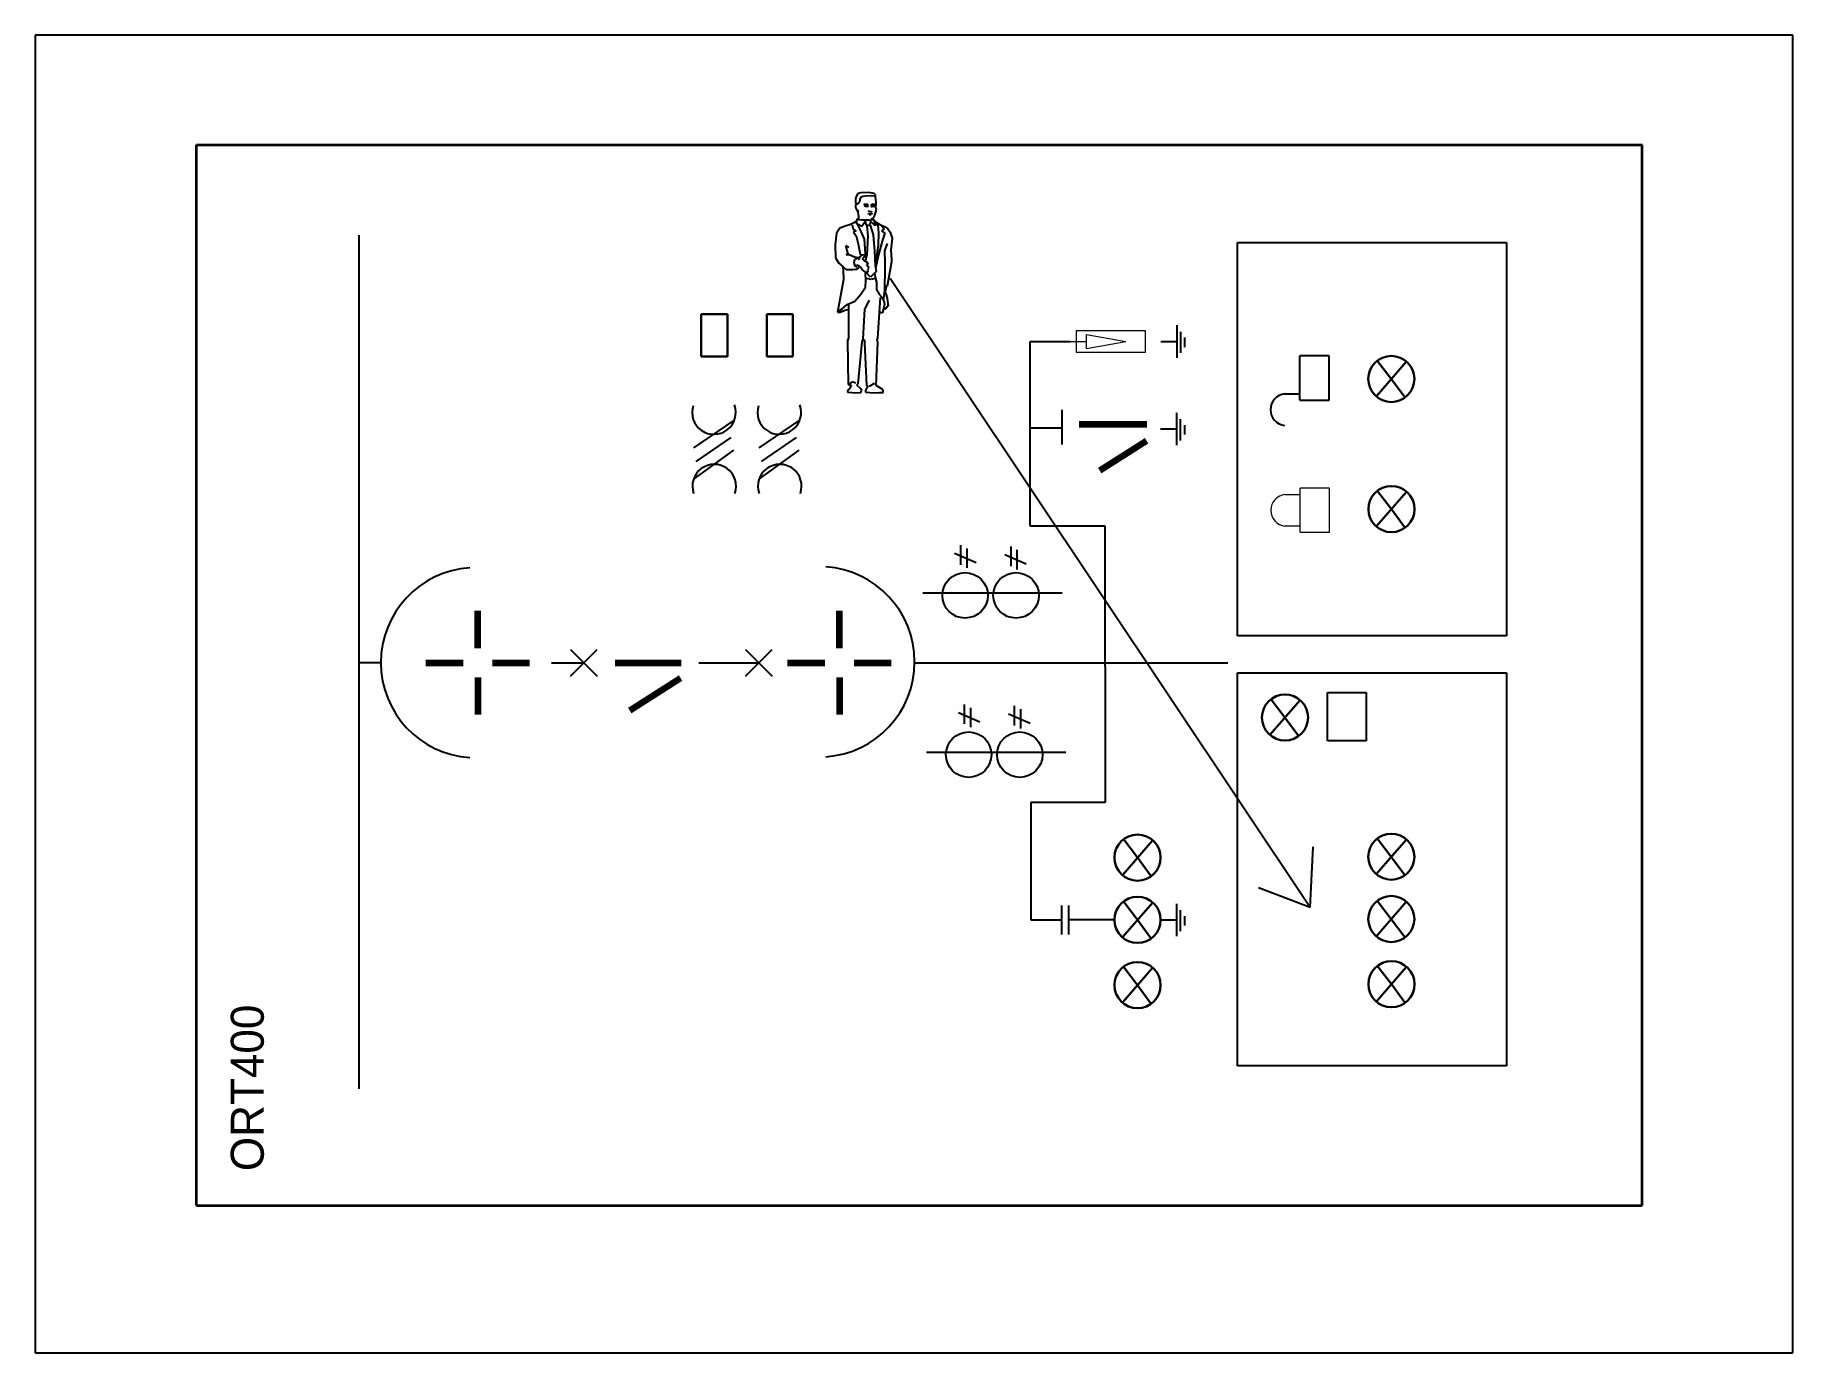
# Model space of a CAD drawing. Header units: millimetres. Extents: x 0 to 1600, y 0 to 1200.
import ezdxf

# ---------------------------------------------------------------- set-up
doc = ezdxf.new("R2010")
doc.units = ezdxf.units.MM
doc.layers.add('6-家具-143', color=143, linetype='Continuous')
doc.layers.add('TOPOVERLAY', color=2, linetype='Continuous')

msp = doc.modelspace()

# ---------------------------------------------------------------- linework, layer by layer
for p, q in [((1600, 1200), (0, 1200)), ((0, 1200), (0, 0)), ((1600, 0), (1600, 1200)), ((1160.6, 405.6), (778.4, 978.3)), ((1160.6, 405.6), (1163.3, 460.9)), ((1160.6, 405.6), (1113.6, 423.6)), ((0, 0), (1600, 0))]:
    msp.add_line(p, q)
at = {"color": 5, "lineweight": 35}
for p, q in [((146.9, 134.2), (146.9, 1100.2)), ((146.9, 1100.2), (1462.9, 1100.2)), ((1462.9, 134.2), (1462.9, 1100.2)), ((146.9, 134.2), (1462.9, 134.2))]:
    msp.add_line(p, q, dxfattribs=at)
at = {"color": 56}
for p, q in [((295, 240.3), (295, 1017.9)), ((1039.5, 906.1), (1039.5, 935.8)), ((1042.9, 910.6), (1042.9, 929.9)), ((905.6, 752.8), (905.6, 921)), ((905.6, 921), (942.3, 921)), ((1024.6, 921.1), (1039.4, 921.1)), ((1046.6, 916), (1046.6, 924.6)), ((935, 827.3), (935, 858.8)), ((1039.4, 826.5), (1039.4, 856.1)), ((1042.7, 831), (1042.7, 850.3)), ((935, 842.1), (905.6, 842.1)), ((1024.5, 841.5), (1039.3, 841.5)), ((1046.5, 836.4), (1046.5, 844.9)), ((974, 752.8), (905.6, 752.8)), ((974, 625.1), (974, 752.8)), ((487.3, 616.3), (511.5, 640.4)), ((487.3, 640.4), (511.5, 616.3)), ((646.6, 640.5), (670.9, 616.3)), ((646.6, 616.3), (670.9, 640.5)), ((314.7, 628.4), (295, 628.4)), ((470.1, 628.4), (499.4, 628.4)), ((604.2, 628.4), (658.8, 628.4)), ((800.6, 628.4), (1085.7, 628.4)), ((974, 625.1), (974, 501.2)), ((974, 501.2), (906.5, 501.2)), ((906.5, 501.2), (906.5, 394.2)), ((934.5, 380.9), (934.5, 407.5)), ((940.8, 380.9), (940.8, 407.5)), ((1039.4, 379.4), (1039.4, 409)), ((1042.7, 383.9), (1042.7, 403.2)), ((906.5, 394.2), (934.5, 394.2)), ((982.4, 394.3), (940.8, 394.3)), ((1024.5, 394.3), (1039.3, 394.3)), ((1046.5, 389.2), (1046.5, 397.8))]:
    msp.add_line(p, q, dxfattribs=at)
at = {"color": 252}
for p, q in [((1094.6, 653.1), (1094.6, 1011.1)), ((1094.6, 1011.1), (1339.2, 1011.1)), ((1339.2, 1011.1), (1339.2, 653.1)), ((636.2, 849.3), (599.4, 824.1)), ((695.7, 849.3), (658.9, 824.1)), ((601.7, 811.7), (633.5, 833.6)), ((661.2, 811.7), (693, 833.6)), ((599.8, 796), (636.1, 821.9)), ((659.3, 796), (695.6, 821.9)), ((837, 728.1), (856.6, 719.7)), ((842.7, 717.7), (842.7, 735.5)), ((848.3, 714.8), (848.3, 732.5)), ((882.6, 726.9), (902.2, 718.4)), ((888.3, 716.4), (888.3, 734.2)), ((893.9, 713.5), (893.9, 731.3)), ((808, 692.1), (934.9, 692.1)), ((1339.2, 653.1), (1094.6, 653.1)), ((1094.6, 261.3), (1094.6, 619.2)), ((1094.6, 619.2), (1339.2, 619.2)), ((1339.2, 619.2), (1339.2, 261.3)), ((1176.4, 557.2), (1176.4, 601.3)), ((1176.4, 601.3), (1211.7, 601.3)), ((1211.7, 601.3), (1211.7, 557.2)), ((840.4, 583.1), (860, 574.7)), ((846, 572.7), (846, 590.4)), ((851.7, 569.7), (851.7, 587.5)), ((886, 581.9), (905.6, 573.4)), ((891.6, 571.4), (891.6, 589.2)), ((897.3, 568.5), (897.3, 586.3)), ((811.4, 547.1), (938.3, 547.1)), ((1211.7, 557.2), (1176.4, 557.2)), ((1339.2, 261.3), (1094.6, 261.3))]:
    msp.add_line(p, q, dxfattribs=at)
at = {"color": 250, "lineweight": 30}
for p, q in [((665.9, 907.5), (665.9, 945.8)), ((665.9, 945.8), (689.7, 945.8)), ((689.7, 945.8), (689.7, 907.5)), ((689.7, 907.5), (665.9, 907.5)), ((950.3, 845.6), (1012, 845.6)), ((1234.6, 768.4), (1222, 784.7)), ((1221.1, 752.8), (1248.1, 783.9)), ((1234.6, 768.4), (1246.8, 751.7)), ((1124.2, 563), (1151.2, 594.2)), ((1137.7, 578.6), (1125.1, 594.9)), ((1137.7, 578.6), (1149.9, 562)), ((990, 435.4), (1017, 466.6)), ((1003.5, 451), (990.9, 467.4)), ((1003.5, 451), (1015.6, 434.4)), ((990, 378.8), (1017, 409.9)), ((1003.5, 394.3), (990.9, 410.7)), ((1003.5, 394.3), (1015.6, 377.7)), ((1234.6, 335.7), (1222, 352)), ((990, 319.4), (1017, 350.5)), ((1003.5, 334.9), (991, 351.3)), ((1221.1, 320.1), (1248.1, 351.3)), ((1003.5, 334.9), (1015.7, 318.3)), ((1234.6, 335.7), (1246.8, 319.1))]:
    msp.add_line(p, q, dxfattribs=at)
at = {"color": 56, "lineweight": 20}
for p, q in [((1010.8, 930.6), (947.7, 930.6)), ((947.7, 930.6), (947.7, 911.4)), ((1010.8, 911.4), (1010.8, 930.6)), ((942.3, 921), (957.1, 921)), ((957.1, 914.6), (957.1, 927.3)), ((957.1, 927.3), (992.8, 921)), ((957.1, 914.6), (992.8, 921)), ((947.7, 911.4), (1010.8, 911.4))]:
    msp.add_line(p, q, dxfattribs=at)
at = {"color": 88}
for p, q in [((1151.2, 867.7), (1151.2, 907.9)), ((1177.9, 907.9), (1151.2, 907.9)), ((1177.9, 867.7), (1177.9, 907.9)), ((1137.4, 873.4), (1151.2, 873.4)), ((1151.2, 867.7), (1177.9, 867.7))]:
    msp.add_line(p, q, dxfattribs=at)
at = {"color": 1, "lineweight": 30}
for p, q in [((1221, 871.3), (1248, 902.5)), ((1234.5, 886.9), (1222, 903.2)), ((1234.5, 886.9), (1246.7, 870.3)), ((1221, 436.2), (1248, 467.3)), ((1234.5, 451.8), (1222, 468.1)), ((1234.5, 451.8), (1246.7, 435.1)), ((1221, 379.5), (1248, 410.7)), ((1234.5, 395.1), (1222, 411.4)), ((1234.5, 395.1), (1246.7, 378.5))]:
    msp.add_line(p, q, dxfattribs=at)
at = {"color": 250, "lineweight": 100}
for p, q in [((950.3, 845.6), (1012, 845.6)), ((355.7, 628.4), (389.6, 628.4)), ((369.4, 628.4), (389.6, 628.4)), ((416.2, 628.4), (439.3, 628.4)), ((416.2, 628.4), (450.1, 628.4)), ((527.9, 628.3), (588, 628.3)), ((527.9, 628.3), (588, 628.3)), ((684.9, 628.4), (718.8, 628.4)), ((698.6, 628.4), (718.8, 628.4)), ((745.4, 628.4), (779.3, 628.4)), ((745.4, 628.4), (768.5, 628.4))]:
    msp.add_line(p, q, dxfattribs=at)
at = {"color": 3, "lineweight": 30}
msp.add_line((969.3, 803.5), (1011.7, 830.5), dxfattribs=at)
at = {"color": 18, "lineweight": 0}
for p, q in [((1151.5, 747.3), (1151.5, 787.4)), ((1178.2, 787.4), (1151.5, 787.4)), ((1178.2, 747.3), (1178.2, 787.4)), ((1137.7, 781.7), (1151.5, 781.7)), ((1137.7, 753), (1151.5, 753)), ((1151.5, 747.3), (1178.2, 747.3))]:
    msp.add_line(p, q, dxfattribs=at)
at = {"color": 1, "lineweight": 30}
for centre in [(1234.5, 886.9), (1234.5, 451.8), (1234.5, 395.1)]:
    msp.add_circle(centre, 21, dxfattribs=at)
at = {"color": 250, "lineweight": 30}
for centre in [(1234.6, 768.4), (1137.7, 578.6), (1003.5, 451), (1003.5, 394.3), (1003.5, 334.9), (1234.6, 335.7)]:
    msp.add_circle(centre, 21, dxfattribs=at)
at = {"color": 252}
for centre in [(846.5, 689.8), (892.9, 689.8), (849.8, 544.8), (896.3, 544.8)]:
    msp.add_circle(centre, 20.7, dxfattribs=at)
at = {"color": 88}
msp.add_arc((1139, 858.9), 14.5, 96.3558, 263.6442, dxfattribs=at)
at = {"color": 252}
for centre, start, end in [((617.9, 856.4), 162.0487, 20.1121), ((677.4, 856.4), 162.0487, 20.1121), ((618.2, 789.2), 340.9683, 199.0317), ((677.8, 789.2), 340.9683, 199.0317)]:
    msp.add_arc(centre, 19.9, start, end, dxfattribs=at)
at = {"color": 18, "lineweight": 0}
msp.add_arc((1139.3, 767.3), 14.5, 96.3558, 263.6442, dxfattribs=at)
at = {"color": 56}
for centre, start, end in [((401.3, 628.5), 93.7682, 266.2318), ((714, 629.3), 273.7682, 86.2318)]:
    msp.add_arc(centre, 86.6, start, end, dxfattribs=at)
at = {"layer": '6-家具-143', "color": 143}
for p, q in [((751.6, 1056.4), (748.8, 1055.7)), ((758.8, 1056.8), (751.6, 1056.4)), ((763.8, 1055.9), (758.8, 1056.8)), ((747.3, 1053), (746.6, 1050.2)), ((746.6, 1050.2), (746.9, 1047.9)), ((746.9, 1045.8), (746.6, 1044.9)), ((746.6, 1044.9), (746.8, 1043.1)), ((746.8, 1043.1), (747.4, 1041.8)), ((746.9, 1047.9), (747.6, 1046.6)), ((747.6, 1046.5), (746.9, 1045.8)), ((748.8, 1055.7), (747.3, 1053)), ((747.4, 1041.8), (748.4, 1040.7)), ((748.4, 1046.2), (747.6, 1046.5)), ((748.1, 1040.9), (749, 1038.5)), ((748.9, 1045.6), (748.4, 1046.2)), ((748.4, 1040.7), (749.1, 1039.9)), ((749.3, 1046.5), (748.9, 1046.3)), ((750.3, 1048.3), (749.3, 1047.3)), ((749.3, 1047.3), (749.3, 1046.5)), ((749.6, 1039.6), (749.8, 1040.1)), ((750.7, 1050.2), (750.3, 1048.3)), ((751.7, 1052.3), (750.7, 1050.2)), ((753.8, 1053.1), (751.7, 1052.3)), ((755.8, 1053.5), (753.8, 1053.1)), ((754.5, 1045.8), (754, 1045.1)), ((757.4, 1046.1), (754.5, 1045.8)), ((754.9, 1044.9), (756.1, 1045)), ((756.8, 1043.7), (754.9, 1044.3)), ((760.2, 1053.6), (755.8, 1053.5)), ((756.1, 1045), (757.7, 1044.8)), ((757.2, 1044.4), (756.4, 1044.2)), ((758, 1043.8), (756.8, 1043.7)), ((757.7, 1044), (757.2, 1044.4)), ((758.6, 1045.2), (757.4, 1046.1)), ((757.7, 1044.8), (758.4, 1044.3)), ((758.4, 1044.3), (758, 1043.8)), ((764.1, 1053.4), (760.2, 1053.6)), ((762.8, 1046.1), (760.7, 1045.3)), ((762.2, 1044.9), (760.7, 1044.3)), ((760.7, 1044.3), (761.1, 1043.8)), ((761.1, 1043.8), (762.1, 1043.9)), ((762.6, 1044.7), (762, 1044.1)), ((762.1, 1043.9), (763.9, 1044.3)), ((764.3, 1044.8), (762.2, 1044.9)), ((763.1, 1044.5), (762.6, 1044.7)), ((765, 1045.6), (762.8, 1046.1)), ((765.1, 1054.6), (763.8, 1055.9)), ((764.7, 1052.8), (764.1, 1053.4)), ((764.8, 1036.9), (765.8, 1041.3)), ((764.9, 1052.5), (765.1, 1054.6)), ((765.6, 1048.2), (764.9, 1052.5)), ((765.1, 1044.2), (765.6, 1045.4)), ((765.8, 1041.3), (765.1, 1044.2)), ((765.6, 1045.4), (765.6, 1048.2)), ((732.4, 1024.3), (729.5, 1019.8)), ((737.2, 1025.9), (732.4, 1024.3)), ((743.2, 1028), (737.2, 1025.9)), ((747.3, 1030.3), (743.2, 1028)), ((743.8, 1027.3), (744.5, 1023.4)), ((747.4, 1028.8), (748, 1030.7)), ((749.3, 1027.6), (747.4, 1028.8)), ((747.7, 1029.1), (751.6, 1021.2)), ((748, 1030.7), (748.2, 1032.8)), ((748.2, 1032.8), (749.2, 1032.8)), ((749, 1038.5), (749.4, 1034.8)), ((749.1, 1039.9), (749.6, 1039.6)), ((749.6, 1032.8), (749.3, 1032.2)), ((749.3, 1032.2), (752.4, 1031.7)), ((752.4, 1025.6), (749.3, 1027.6)), ((749.4, 1034.8), (749.5, 1032.8)), ((752.4, 1031.7), (755.9, 1031.7)), ((756.4, 1031.4), (752.4, 1025.6)), ((756.8, 1027), (755.7, 1029.8)), ((759.6, 1031.5), (756.4, 1031.4)), ((758.5, 1026.4), (756.8, 1027)), ((757.2, 1026.1), (758, 1017.2)), ((759.8, 1037.4), (757.9, 1037.1)), ((759.3, 1039.3), (758.2, 1039.8)), ((759.2, 1027), (758.5, 1026.4)), ((760.6, 1030), (759.2, 1027)), ((761.3, 1039.2), (759.3, 1039.3)), ((761, 1036.4), (759.3, 1036.3)), ((761.1, 1030), (759.6, 1031.5)), ((760.7, 1037.5), (759.8, 1037.4)), ((760, 1026.8), (762.8, 1018)), ((762.6, 1031.9), (760.5, 1031.6)), ((762.3, 1037), (760.7, 1037.5)), ((761, 1032), (761.6, 1033)), ((764.8, 1026.2), (761.1, 1030)), ((761.6, 1039.7), (761.3, 1039.2)), ((761.6, 1033), (762.6, 1033.2)), ((761.9, 1032.6), (762.7, 1032.6)), ((762.6, 1033.2), (763.6, 1034.4)), ((762.6, 1032.2), (762.6, 1031.9)), ((762.7, 1032.6), (763.4, 1032.1)), ((763.4, 1032.1), (764.8, 1026.2)), ((763.6, 1034.4), (764.8, 1036.9)), ((763.9, 1030.5), (768.9, 1027.5)), ((764.8, 1029.4), (767.1, 1026.6)), ((767.1, 1026.6), (767.8, 1020)), ((768.9, 1027.5), (773.7, 1025.5)), ((769.8, 1027.1), (772.8, 1023.7)), ((773.7, 1025.5), (776.2, 1023.7)), ((729.5, 1019.8), (728.1, 1009.3)), ((728.1, 1009.3), (728.6, 997.2)), ((740, 1000.4), (738.1, 1008.4)), ((738.1, 1008.4), (740.6, 1006.8)), ((744.5, 1023.4), (747.5, 1021.8)), ((747.5, 1021.8), (744.8, 1020.7)), ((744.8, 1020.7), (747.5, 1017.3)), ((747.5, 1017.3), (749.3, 1010)), ((749.3, 1010), (750.9, 1000.2)), ((751.6, 1021.2), (754.6, 1014.3)), ((754.6, 1014.3), (755.2, 1005.4)), ((758, 1017.2), (757.4, 1005.5)), ((762.8, 1018), (763.9, 1003.2)), ((767.3, 1008.8), (765, 992.9)), ((767.8, 1020), (767.3, 1008.8)), ((771, 1012.5), (767.6, 1000)), ((772.8, 1023.7), (770.3, 1021.8)), ((770.3, 1021.8), (773.5, 1019.6)), ((773.5, 1019.6), (771, 1012.5)), ((773.5, 1003.6), (775.8, 1010.4)), ((776.2, 1023.7), (778.3, 1020.7)), ((778.3, 1020.7), (780.1, 1015)), ((780.1, 1015), (779, 1004.1)), ((728.6, 997.2), (731.5, 992.4)), ((731.5, 992.4), (735.4, 989)), ((738.4, 1000), (740, 1000.4)), ((741.1, 1000), (738.4, 1000)), ((745.9, 997.7), (741.1, 1000)), ((745.4, 992.9), (746.1, 995.9)), ((746.3, 989.7), (745.4, 992.9)), ((749.5, 997.2), (745.9, 997.7)), ((746.1, 995.9), (748.2, 997)), ((748.2, 997), (749.5, 997.2)), ((749.1, 996), (750, 996.1)), ((750, 996.1), (750.9, 998.3)), ((750.9, 998.3), (752.2, 999.8)), ((752.2, 999.8), (753.3, 999.8)), ((753.9, 997.6), (752.9, 996.4)), ((752.9, 996.4), (754.5, 994.7)), ((753.3, 999.8), (755.2, 1000.1)), ((755.3, 998.2), (753.9, 997.6)), ((754.5, 994.7), (757.7, 992.8)), ((755.2, 1005.4), (755.5, 1000.6)), ((755.2, 1000.1), (755.7, 999.2)), ((755.7, 999.2), (755.3, 998.2)), ((757.2, 1000.3), (756, 994.9)), ((757.4, 1005.5), (757.2, 1000.3)), ((757.7, 992.8), (758, 991.3)), ((763.9, 1003.2), (764.6, 990.2)), ((767.6, 1000), (765.5, 990.2)), ((773.9, 993.1), (773.5, 1003.6)), ((773.9, 987), (773.9, 993.1)), ((779.4, 993.6), (775.5, 971.5)), ((779, 1004.1), (779.6, 996.1)), ((779.6, 996.1), (779.4, 993.6)), ((735.9, 977.6), (730.4, 947.8)), ((735.2, 988.6), (735.4, 985.6)), ((735.4, 989), (738.4, 986.7)), ((735.4, 985.6), (735.9, 977.6)), ((738.4, 986.7), (744.3, 986.7)), ((744.3, 986.7), (747.7, 987)), ((748.4, 988.6), (746.3, 989.7)), ((749.1, 990.5), (747, 990)), ((747.7, 987), (750.2, 988.3)), ((751.1, 989.1), (749.1, 990.5)), ((752.8, 986.5), (751.1, 989.1)), ((755.7, 984.2), (752.8, 986.5)), ((757.4, 983.7), (755.7, 984.2)), ((756.2, 976.7), (755.7, 983.3)), ((755.9, 970.6), (756.2, 976.7)), ((760.9, 977.6), (756.4, 978.3)), ((758, 991.3), (756.7, 991.1)), ((756.7, 991.1), (758.7, 989.1)), ((760.5, 979.7), (756.8, 983.6)), ((758, 984.6), (757.4, 983.7)), ((758.5, 986.8), (757.7, 986)), ((757.7, 986), (758, 984.6)), ((758.5, 988.3), (757.9, 987.8)), ((757.9, 987.8), (758.5, 986.8)), ((758.7, 989.1), (758.5, 988.3)), ((765.5, 984.9), (760.5, 979.7)), ((764.6, 978.5), (760.9, 977.6)), ((763.9, 983.1), (765, 978.3)), ((764.6, 990.2), (765.5, 984.9)), ((765.5, 990.2), (765, 987.9)), ((765, 978.3), (766, 974.9)), ((773.3, 974.4), (773.9, 981.3)), ((773.9, 981.3), (773.9, 987)), ((746.1, 957.6), (751.6, 964)), ((751.6, 964), (755.9, 970.6)), ((766, 974.9), (766, 968.5)), ((766, 968.5), (768.2, 964.2)), ((767, 923.9), (769.4, 961.2)), ((768.2, 964.2), (770.7, 961.5)), ((770.7, 961.5), (772.6, 958)), ((772.3, 958.5), (773.3, 967.4)), ((773.5, 967.2), (772.8, 967.2)), ((773.3, 967.4), (773.3, 974.4)), ((773.3, 966.8), (774.8, 963.6)), ((774.2, 967.2), (773.5, 967.2)), ((774.6, 971), (774.2, 967.2)), ((775.5, 971.5), (774.6, 971)), ((774.8, 963.6), (775.5, 960.1)), ((775.5, 960.1), (776.4, 953.3)), ((730.4, 947.8), (732.9, 947.6)), ((731.3, 948.5), (734.7, 950.8)), ((732.9, 947.6), (737, 949.6)), ((734.7, 950.8), (739.3, 954.6)), ((737, 949.6), (740.2, 950.3)), ((739.3, 954.6), (746.1, 957.6)), ((740.4, 955.3), (740.4, 924.4)), ((753.7, 923.3), (755.3, 950.5)), ((755.3, 950.5), (759.6, 958.5)), ((771.2, 946.9), (768.7, 947.8)), ((771.9, 949.8), (771.2, 946.9)), ((773, 955.1), (771.9, 949.8)), ((774, 950.5), (772.3, 950)), ((772.6, 958), (773, 955.1)), ((774.2, 951.5), (774, 950.5)), ((775.1, 951.6), (774.2, 951.5)), ((775.7, 953.1), (775.1, 951.6)), ((776.4, 953.3), (775.7, 953.1)), ((740.4, 924.4), (739.6, 921.5)), ((739.6, 921.5), (740.1, 882)), ((749.2, 882.6), (752.9, 920.7)), ((752.9, 920.7), (753.7, 923.3)), ((754.2, 922.8), (755.3, 920.1)), ((755.3, 920.1), (754.8, 919.9)), ((754.8, 919.9), (756.9, 881)), ((765.7, 881), (767, 920.1)), ((766.5, 922.5), (767, 923.9)), ((767, 920.1), (766.5, 922.5)), ((740.1, 882), (742.8, 881.2)), ((743.8, 884.2), (741.2, 882.6)), ((742.8, 881.2), (741.2, 878)), ((747, 883.1), (743.8, 884.2)), ((748.1, 881.2), (749.2, 882.6)), ((751.3, 878.3), (748.1, 881.2)), ((758, 880.7), (755.8, 876.4)), ((756.9, 881), (758, 880.7)), ((759.8, 880.4), (759.3, 880.4)), ((763.6, 882.8), (759.8, 880.4)), ((764.1, 881.5), (763.6, 882.8)), ((771.8, 877), (765.7, 881)), ((741.2, 878), (739.6, 876.4)), ((739.6, 876.4), (739.6, 874.8)), ((739.6, 874.8), (743.6, 874.6)), ((743.6, 874.6), (751.3, 874.3)), ((752.4, 876.4), (751.3, 878.3)), ((751.3, 874.3), (752.4, 876.4)), ((755.8, 876.4), (755.8, 874.8)), ((755.8, 874.8), (763.6, 874.3)), ((763.6, 874.3), (768.6, 874.6)), ((768.6, 874.6), (771.8, 874.6)), ((771.8, 874.6), (771.8, 877))]:
    msp.add_line(p, q, dxfattribs=at)
at = {"layer": 'TOPOVERLAY', "color": 3, "linetype": 'Continuous', "lineweight": 30}
for p, q in [((606.3, 907.5), (606.3, 945.8)), ((606.3, 945.8), (630.2, 945.8)), ((630.2, 945.8), (630.2, 907.5)), ((630.2, 907.5), (606.3, 907.5))]:
    msp.add_line(p, q, dxfattribs=at)
at = {"layer": 'TOPOVERLAY', "color": 3, "linetype": 'Continuous', "lineweight": 100}
msp.add_line((969.3, 803.5), (1011.7, 830.5), dxfattribs=at)
at = {"layer": 'TOPOVERLAY', "color": 250, "linetype": 'Continuous', "lineweight": 100}
for p, q in [((402.9, 641.7), (402.9, 675.6)), ((732.1, 641.7), (732.1, 675.6)), ((402.9, 615.1), (402.9, 581.2)), ((541.4, 585.1), (587.6, 614.5)), ((541.4, 585.1), (587.6, 614.5)), ((732.1, 615.1), (732.1, 581.2))]:
    msp.add_line(p, q, dxfattribs=at)

# ---------------------------------------------------------------- texts
at = {"insert": (178.1, 165.5), "char_height": 30, "width": 3011.936, "attachment_point": 1, "rotation": 90}
msp.add_mtext('ORT400', dxfattribs=at)

doc.saveas('drawing.dxf')
